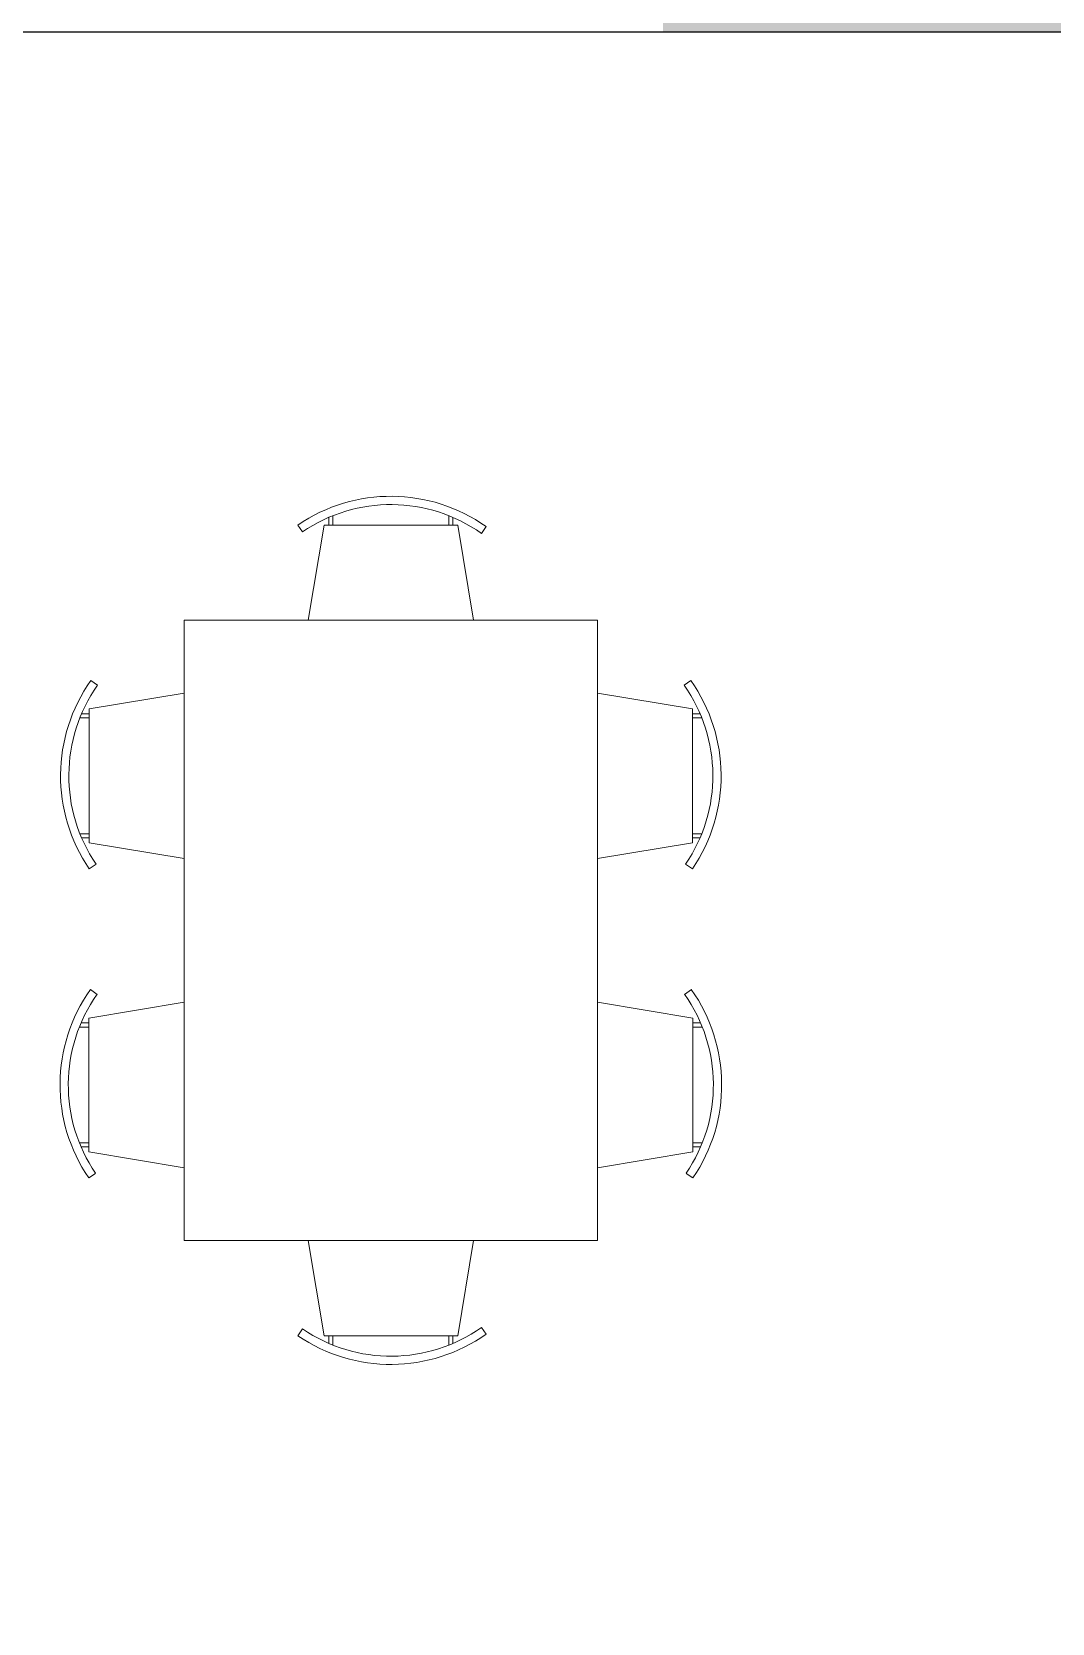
# Model space of a CAD drawing. Header units: inches. Extents: x 2 to 116, y 2 to 108.
# Drawn here: x 4.024 to 6.492, y 15.367 to 19.214 of the extents above; entities that cross this region are included whole.
import ezdxf

# ---------------------------------------------------------------- set-up
doc = ezdxf.new("R2010")
doc.units = ezdxf.units.IN
doc.header["$MEASUREMENT"] = 0
doc.layers.add('13 MOBÍLIA', color=252, linetype='Continuous', lineweight=9)
doc.layers.add('15.1 HACHURA PAREDES', color=253, linetype='Continuous')

# ---------------------------------------------------------------- blocks, each defined once
blk = doc.blocks.new('MESA 6 LUGARES VIDRO')
at = {"layer": '13 MOBÍLIA'}
for p, q in [((0.6502, 2.048), (0.6502, 2.0294)), ((0.6602, 2.0521), (0.6602, 2.0294)), ((0.9402, 2.0521), (0.9402, 2.0294)), ((0.9502, 2.048), (0.9502, 2.0294)), ((0.5864, 2.0129), (0.5752, 2.0294)), ((0.6002, 1.7994), (0.6385, 2.0294)), ((0.9618, 2.0294), (0.6385, 2.0294)), ((1.0002, 1.7994), (0.9618, 2.0294)), ((1.0192, 2.0092), (1.0308, 2.0255)), ((0.3002, 1.7994), (1.3002, 1.7994)), ((0.3002, 0.2994), (0.3002, 1.7994)), ((1.3002, 1.7994), (1.3002, 0.2994)), ((0.3002, 1.623), (0.0707, 1.5848)), ((0.091, 1.6422), (0.0746, 1.6537)), ((1.3002, 1.623), (1.5296, 1.5848)), ((1.5094, 1.6422), (1.5257, 1.6537)), ((0.0707, 1.5848), (0.0707, 1.2614)), ((1.5296, 1.5848), (1.5296, 1.2614)), ((0.0481, 1.5631), (0.0707, 1.5631)), ((0.0522, 1.5731), (0.0707, 1.5731)), ((1.5481, 1.5731), (1.5296, 1.5731)), ((1.5523, 1.5631), (1.5296, 1.5631)), ((0.0481, 1.2831), (0.0707, 1.2831)), ((0.0522, 1.2731), (0.0707, 1.2731)), ((1.5523, 1.2831), (1.5296, 1.2831)), ((1.5481, 1.2731), (1.5296, 1.2731)), ((0.3002, 1.2232), (0.0707, 1.2614)), ((1.3002, 1.2232), (1.5296, 1.2614)), ((0.0872, 1.2094), (0.0707, 1.1981)), ((1.5131, 1.2094), (1.5296, 1.1981)), ((0.0897, 0.8948), (0.0733, 0.9064)), ((1.5107, 0.8948), (1.527, 0.9064)), ((0.3002, 0.8759), (0.0694, 0.8374)), ((1.3002, 0.8759), (1.5309, 0.8374)), ((0.0468, 0.8158), (0.0694, 0.8158)), ((0.0509, 0.8258), (0.0694, 0.8258)), ((0.0694, 0.8374), (0.0694, 0.5141)), ((1.5309, 0.8374), (1.5309, 0.5141)), ((1.5494, 0.8258), (1.5309, 0.8258)), ((1.5536, 0.8158), (1.5309, 0.8158)), ((0.0468, 0.5358), (0.0694, 0.5358)), ((0.0509, 0.5258), (0.0694, 0.5258)), ((0.3002, 0.4756), (0.0694, 0.5141)), ((1.3002, 0.4756), (1.5309, 0.5141)), ((1.5536, 0.5358), (1.5309, 0.5358)), ((1.5494, 0.5258), (1.5309, 0.5258)), ((0.0859, 0.462), (0.0694, 0.4508)), ((1.5144, 0.462), (1.5309, 0.4508)), ((0.3002, 0.2994), (1.3002, 0.2994)), ((0.6002, 0.2994), (0.6385, 0.0694)), ((1.0002, 0.2994), (0.9618, 0.0694)), ((0.5864, 0.086), (0.5752, 0.0694)), ((1.0192, 0.0897), (1.0308, 0.0733)), ((0.9618, 0.0694), (0.6385, 0.0694)), ((0.6502, 0.0509), (0.6502, 0.0694)), ((0.6602, 0.0468), (0.6602, 0.0694)), ((0.9402, 0.0468), (0.9402, 0.0694)), ((0.9502, 0.0509), (0.9502, 0.0694))]:
    blk.add_line(p, q, dxfattribs=at)
for centre, radius, start, end in [((0.8002, 1.6997), 0.3992, 54.7135, 124.3042), ((0.8002, 1.6997), 0.3792, 54.7135, 124.3042), ((0.4005, 1.4231), 0.3992, 144.7135, 214.3042), ((0.4005, 1.4231), 0.3792, 144.7135, 214.3042), ((1.1998, 1.4231), 0.3792, 325.6958, 35.2865), ((1.1998, 1.4231), 0.3992, 325.6958, 35.2865), ((0.3992, 0.6758), 0.3992, 144.7135, 214.3042), ((0.3992, 0.6758), 0.3792, 144.7135, 214.3042), ((1.2011, 0.6758), 0.3792, 325.6958, 35.2865), ((1.2011, 0.6758), 0.3992, 325.6958, 35.2865), ((0.8002, 0.3992), 0.3792, 235.6958, 305.2865), ((0.8002, 0.3992), 0.3992, 235.6958, 305.2865)]:
    blk.add_arc(centre, radius, start, end, dxfattribs=at)

msp = doc.modelspace()

# ---------------------------------------------------------------- hatches: boundary and pattern name
at = {"layer": '15.1 HACHURA PAREDES'}
h = msp.add_hatch(color=256, dxfattribs=at)
h.dxf.hatch_style = 1
h.paths.add_polyline_path([(2.2706, 19.2143), (3.5513, 19.2143), (3.5513, 19.3643), (2.1206, 19.3643), (2.1206, 11.9143), (2.2706, 11.9143)])
h.paths.add_polyline_path([(6.8206, 19.2143), (6.6706, 19.2143), (6.6706, 18.9493), (6.8206, 18.9493), (6.8206, 18.9743)])
h.paths.add_polyline_path([(6.8206, 19.3643), (5.5513, 19.3643), (5.5513, 19.2143), (6.6706, 19.2143), (6.8206, 19.2143)])

# ---------------------------------------------------------------- linework, layer by layer
msp.add_line((2.2706, 19.2143), (6.6606, 19.2143))

# ---------------------------------------------------------------- block references
at = {"layer": '13 MOBÍLIA'}
msp.add_blockref('MESA 6 LUGARES VIDRO', (4.0925, 15.9925), dxfattribs=at)

doc.saveas('drawing.dxf')
